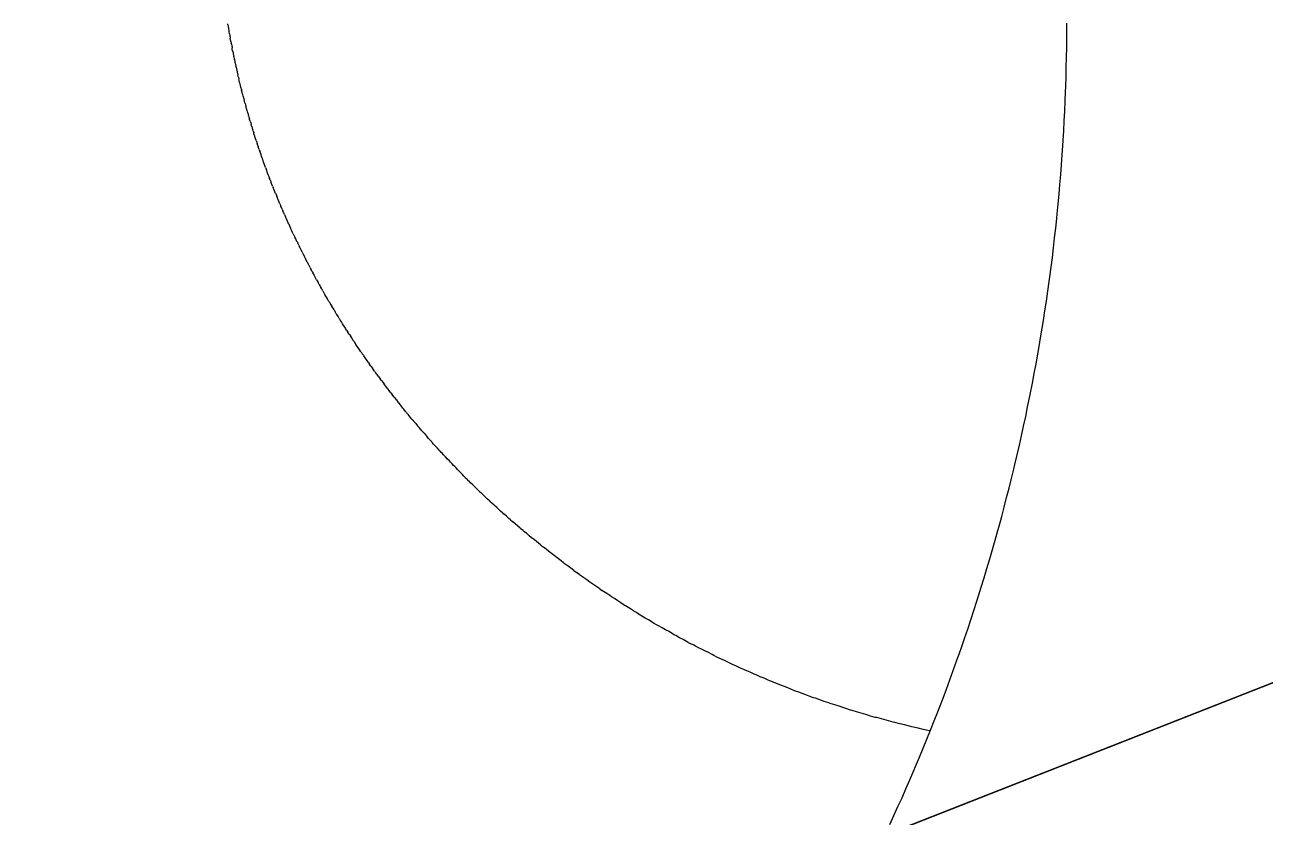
# Model space of a CAD drawing. Header units: metres. Extents: x 708058 to 716328, y 4237327 to 4243479.
# Drawn here: x 712417 to 714371, y 4239075 to 4240324 of the extents above; entities that cross this region are included whole.
import ezdxf

# ---------------------------------------------------------------- set-up
doc = ezdxf.new("R2010")
doc.units = ezdxf.units.M

msp = doc.modelspace()

# ---------------------------------------------------------------- linework, layer by layer
at = {"layer": 'AUX_DME ATE'}
msp.add_polyline3d([(713779.3, 4239063.6, 150.4), (713785.8, 4239077.7, 150.4), (713792.2, 4239091.8, 150.4), (713798.6, 4239105.9, 150.4), (713804.8, 4239120.1, 150.4), (713811, 4239134.3, 150.4), (713817.2, 4239148.5, 150.4), (713820, 4239155.2, 150.4), (713826, 4239169.5, 150.4), (713832, 4239183.8, 150.4), (713837.8, 4239198.2, 150.4), (713843.6, 4239212.5, 150.4), (713849.3, 4239226.9, 150.4), (713855, 4239241.4, 150.4), (713857.6, 4239248.2, 150.4), (713863.2, 4239262.6, 150.4), (713868.6, 4239277.1, 150.4), (713874, 4239291.7, 150.4), (713879.3, 4239306.2, 150.4), (713884.5, 4239320.8, 150.4), (713889.7, 4239335.4, 150.4), (713892.1, 4239342.3, 150.4), (713897.1, 4239356.9, 150.4), (713902.1, 4239371.6, 150.4), (713907, 4239386.3, 150.4), (713911.8, 4239401, 150.4), (713916.6, 4239415.8, 150.4), (713921.2, 4239430.6, 150.4), (713923.4, 4239437.5, 150.4), (713928, 4239452.3, 150.4), (713932.4, 4239467.2, 150.4), (713936.8, 4239482, 150.4), (713941.2, 4239496.9, 150.4), (713945.4, 4239511.8, 150.4), (713949.6, 4239526.7, 150.4), (713951.5, 4239533.8, 150.4), (713955.6, 4239548.7, 150.4), (713959.5, 4239563.7, 150.4), (713963.4, 4239578.7, 150.4), (713967.3, 4239593.7, 150.4), (713971, 4239608.7, 150.4), (713974.7, 4239623.8, 150.4), (713976.4, 4239630.9, 150.4), (713979.9, 4239646, 150.4), (713983.4, 4239661.1, 150.4), (713986.8, 4239676.2, 150.4), (713990.1, 4239691.3, 150.4), (713993.4, 4239706.4, 150.4), (713996.5, 4239721.6, 150.4), (713998, 4239728.8, 150.4), (714001.1, 4239744, 150.4), (714004, 4239759.2, 150.4), (714006.9, 4239774.4, 150.4), (714009.7, 4239789.6, 150.4), (714012.5, 4239804.9, 150.4), (714015.1, 4239820.1, 150.4), (714016.3, 4239827.3, 150.4), (714018.9, 4239842.6, 150.4), (714021.3, 4239857.9, 150.4), (714023.7, 4239873.2, 150.4), (714026, 4239888.5, 150.4), (714028.3, 4239903.9, 150.4), (714030.4, 4239919.2, 150.4), (714031.4, 4239926.4, 150.4), (714033.4, 4239941.8, 150.4), (714035.4, 4239957.2, 150.4), (714037.2, 4239972.5, 150.4), (714039, 4239987.9, 150.4), (714040.7, 4240003.3, 150.4), (714042.4, 4240018.7, 150.4), (714043.1, 4240026, 150.4), (714044.6, 4240041.4, 150.4), (714046, 4240056.8, 150.4), (714047.4, 4240072.3, 150.4), (714048.7, 4240087.7, 150.4), (714049.9, 4240103.2, 150.4), (714051, 4240118.6, 150.4), (714051.5, 4240125.9, 150.4), (714052.5, 4240141.4, 150.4), (714053.4, 4240156.8, 150.4), (714054.2, 4240172.3, 150.4), (714055, 4240187.8, 150.4), (714055.7, 4240203.2, 150.4), (714056.3, 4240218.7, 150.4), (714056.5, 4240226, 150.4), (714057, 4240241.5, 150.4), (714057.4, 4240257, 150.4), (714057.7, 4240272.5, 150.4), (714058, 4240288, 150.4), (714058.1, 4240303.5, 150.4), (714058.2, 4240319, 150.4), (714058.2, 4240326.3, 150.4)], dxfattribs=at)
at = {"layer": 'AUX_LOC IAT'}
msp.add_polyline3d([(710852.4, 4243271.5, 107.7), (709995.8, 4237561.9, 107.7), (715039.4, 4239545.4, 13.8), (715091.9, 4239895.4, 13.8), (710852.4, 4243271.5, 107.7)], dxfattribs=at)
at = {"layer": 'FINAL_AUX_LOC IAT'}
msp.add_polyline3d([(711436.1, 4242806.7, 0), (713127.4, 4241459.8, 0), (714029.4, 4240741.6, 0), (715091.9, 4239895.4, 0), (715039.4, 4239545.4, 0), (713771.4, 4239046.7, 0), (711455.1, 4238135.8, 0)], dxfattribs=at)
at = {"layer": 'FINAL_AUX_RECNET LEAL'}
msp.add_polyline3d([(713771.4, 4239046.7, 0), (715039.4, 4239545.4, 0), (715091.9, 4239895.4, 0), (714029.4, 4240741.6, 0)], dxfattribs=at)
at = {"layer": 'INTERSECTIONS'}
for points in [[(712736.8, 4240323.5, 110.8), (712736.5, 4240325, 110.7)], [(712736.8, 4240323.5, 110.8), (712737.1, 4240321.5, 110.8)], [(712737.1, 4240321.5, 110.8), (712737.2, 4240321, 110.8)], [(712737.2, 4240321, 110.8), (712737.6, 4240318.5, 110.8)], [(712737.6, 4240318.5, 110.8), (712737.8, 4240317.5, 110.8)], [(712737.8, 4240317.5, 110.8), (712738.2, 4240315, 110.8)], [(712738.2, 4240315, 110.8), (712738.4, 4240313.5, 110.8)], [(712738.7, 4240312.5, 110.8), (712738.4, 4240313.5, 110.8)], [(712739.2, 4240309.5, 110.8), (712738.7, 4240312.5, 110.8)], [(712739.2, 4240309.5, 110.8), (712739.6, 4240307, 110.8)], [(712739.6, 4240307, 110.8), (712739.9, 4240305.5, 110.9)], [(712739.9, 4240305.5, 110.9), (712740.1, 4240304.5, 110.9)], [(712740.1, 4240304.5, 110.9), (712740.5, 4240302, 110.9)], [(712741, 4240299.5, 110.9), (712740.5, 4240302, 110.9)], [(712741.2, 4240298.5, 110.9), (712741, 4240299.5, 110.9)], [(712741.3, 4240297.5, 110.9), (712741.2, 4240298.5, 110.9)], [(712741.3, 4240297.5, 110.9), (712741.8, 4240295.5, 110.9)], [(712741.8, 4240295.5, 110.9), (712741.8, 4240295, 110.9)], [(712742.2, 4240293, 110.9), (712741.8, 4240295, 110.9)], [(712742.2, 4240293, 110.9), (712742.7, 4240290.5, 110.9)], [(712742.7, 4240290.5, 110.9), (712743.2, 4240288, 111)], [(712743.2, 4240288, 111), (712743.3, 4240287.5, 111)], [(712743.6, 4240285.5, 111), (712743.3, 4240287.5, 111)], [(712744.2, 4240282.5, 111), (712743.6, 4240285.5, 111)], [(712744.2, 4240282.5, 111), (712744.8, 4240280, 111)], [(712744.8, 4240280, 111), (712744.9, 4240279.5, 111)], [(712744.9, 4240279.5, 111), (712745.2, 4240277.5, 111)], [(712745.2, 4240277.5, 111), (712745.4, 4240276.5, 111)], [(712745.4, 4240276.5, 111), (712746, 4240274, 111.1)], [(712746.5, 4240271.5, 111.1), (712746, 4240274, 111.1)], [(712746.6, 4240271, 111.1), (712746.5, 4240271.5, 111.1)], [(712746.6, 4240271, 111.1), (712747.1, 4240269, 111.1)], [(712747.1, 4240268.5, 111.1), (712747.1, 4240269, 111.1)], [(712747.1, 4240268.5, 111.1), (712747.6, 4240266, 111.1)], [(712747.6, 4240266, 111.1), (712747.9, 4240265, 111.1)], [(712747.9, 4240265, 111.1), (712748.2, 4240263.5, 111.1)], [(712748.2, 4240263.5, 111.1), (712748.8, 4240261, 111.2)], [(712748.8, 4240261, 111.2), (712749.2, 4240258.5, 111.2)], [(712749.6, 4240257.5, 111.2), (712749.2, 4240258.5, 111.2)], [(712749.6, 4240257, 111.2), (712749.6, 4240257.5, 111.2)], [(712749.6, 4240257, 111.2), (712750.2, 4240254.5, 111.2)], [(712750.2, 4240254.5, 111.2), (712750.8, 4240252, 111.2)], [(712750.8, 4240252, 111.2), (712751.3, 4240249.5, 111.2)], [(712751.4, 4240249, 111.3), (712751.3, 4240249.5, 111.2)], [(712751.4, 4240249, 111.3), (712751.9, 4240247, 111.3)], [(712751.9, 4240247, 111.3), (712752.4, 4240244.5, 111.3)], [(712753.1, 4240242, 111.3), (712752.4, 4240244.5, 111.3)], [(712753.3, 4240241, 111.3), (712753.1, 4240242, 111.3)], [(712753.3, 4240241, 111.3), (712753.8, 4240239, 111.3)], [(712753.8, 4240239, 111.3), (712753.9, 4240238.5, 111.3)], [(712754.3, 4240236.5, 111.4), (712753.9, 4240238.5, 111.3)], [(712754.6, 4240235.5, 111.4), (712754.3, 4240236.5, 111.4)], [(712755.2, 4240233, 111.4), (712754.6, 4240235.5, 111.4)], [(712755.9, 4240230.5, 111.4), (712755.2, 4240233, 111.4)], [(712755.9, 4240230, 111.4), (712755.9, 4240230.5, 111.4)], [(712756.5, 4240228, 111.4), (712755.9, 4240230, 111.4)], [(712757.2, 4240225, 111.5), (712756.5, 4240228, 111.4)], [(712757.2, 4240225, 111.5), (712757.8, 4240222.5, 111.5)], [(712757.9, 4240222, 111.5), (712757.8, 4240222.5, 111.5)], [(712757.9, 4240222, 111.5), (712758.4, 4240220, 111.5)], [(712759.1, 4240217.5, 111.5), (712758.4, 4240220, 111.5)], [(712759.4, 4240216, 111.5), (712759.1, 4240217.5, 111.5)], [(712760, 4240214, 111.6), (712759.4, 4240216, 111.5)], [(712760.1, 4240213.5, 111.6), (712760, 4240214, 111.6)], [(712760.6, 4240211.5, 111.6), (712760.1, 4240213.5, 111.6)], [(712760.8, 4240210.5, 111.6), (712760.6, 4240211.5, 111.6)], [(712760.8, 4240210.5, 111.6), (712761.5, 4240208, 111.6)], [(712761.7, 4240207.5, 111.6), (712761.5, 4240208, 111.6)], [(712761.7, 4240207.5, 111.6), (712762.2, 4240205.5, 111.6)], [(712762.9, 4240203, 111.7), (712762.2, 4240205.5, 111.6)], [(712763.6, 4240200.5, 111.7), (712762.9, 4240203, 111.7)], [(712763.9, 4240199.5, 111.7), (712763.6, 4240200.5, 111.7)], [(712763.9, 4240199.5, 111.7), (712764.4, 4240197.5, 111.7)], [(712764.4, 4240197.5, 111.7), (712765.1, 4240195, 111.8)], [(712765.4, 4240194, 111.8), (712765.1, 4240195, 111.8)], [(712766.1, 4240191.5, 111.8), (712765.4, 4240194, 111.8)], [(712766.2, 4240191, 111.8), (712766.1, 4240191.5, 111.8)], [(712766.2, 4240191, 111.8), (712766.8, 4240189, 111.8)], [(712766.9, 4240188.5, 111.8), (712766.8, 4240189, 111.8)], [(712767.6, 4240186.5, 111.9), (712766.9, 4240188.5, 111.8)], [(712768.4, 4240183.5, 111.9), (712767.6, 4240186.5, 111.9)], [(712768.4, 4240183.5, 111.9), (712769.1, 4240181, 111.9)], [(712769.2, 4240180.5, 111.9), (712769.1, 4240181, 111.9)], [(712769.8, 4240178.5, 111.9), (712769.2, 4240180.5, 111.9)], [(712769.8, 4240178.5, 111.9), (712770.6, 4240176, 112)], [(712770.9, 4240174.5, 112), (712770.6, 4240176, 112)], [(712771.8, 4240172, 112), (712770.9, 4240174.5, 112)], [(712771.8, 4240172, 112), (712771.8, 4240172, 112)], [(712771.8, 4240172, 112), (712772.6, 4240169, 112)], [(712772.6, 4240169, 112), (712773.4, 4240166.5, 112.1)], [(712774.1, 4240164, 112.1), (712773.4, 4240166.5, 112.1)], [(712774.3, 4240163.5, 112.1), (712774.1, 4240164, 112.1)], [(712774.3, 4240163.5, 112.1), (712774.9, 4240161.5, 112.1)], [(712775.8, 4240159, 112.2), (712774.9, 4240161.5, 112.1)], [(712776.6, 4240156, 112.2), (712775.8, 4240159, 112.2)], [(712776.6, 4240156, 112.2), (712776.9, 4240155, 112.2)], [(712776.9, 4240155, 112.2), (712777.4, 4240153.5, 112.2)], [(712777.7, 4240152.5, 112.2), (712777.4, 4240153.5, 112.2)], [(712777.8, 4240152, 112.3), (712777.7, 4240152.5, 112.2)], [(712778.6, 4240149.5, 112.3), (712777.8, 4240152, 112.3)], [(712778.9, 4240148.5, 112.3), (712778.6, 4240149.5, 112.3)], [(712779.4, 4240147, 112.3), (712778.9, 4240148.5, 112.3)], [(712780.3, 4240144.5, 112.4), (712779.4, 4240147, 112.3)], [(712781.2, 4240141.5, 112.4), (712780.3, 4240144.5, 112.4)], [(712781.2, 4240141.5, 112.4), (712781.8, 4240140, 112.4)], [(712781.8, 4240140, 112.4), (712782.1, 4240139, 112.4)], [(712782.1, 4240139, 112.4), (712782.9, 4240136.5, 112.5)], [(712783.8, 4240133.5, 112.5), (712782.9, 4240136.5, 112.5)], [(712784.2, 4240132.5, 112.5), (712783.8, 4240133.5, 112.5)], [(712784.2, 4240132.5, 112.5), (712784.6, 4240131.5, 112.5)], [(712785.1, 4240130, 112.5), (712784.6, 4240131.5, 112.5)], [(712785.4, 4240129, 112.6), (712785.1, 4240130, 112.5)], [(712786.1, 4240127, 112.6), (712785.4, 4240129, 112.6)], [(712786.1, 4240127, 112.6), (712786.9, 4240124.5, 112.6)], [(712787.9, 4240122, 112.7), (712786.9, 4240124.5, 112.6)], [(712788.4, 4240120.5, 112.7), (712787.9, 4240122, 112.7)], [(712788.4, 4240120.5, 112.7), (712788.8, 4240119, 112.7)], [(712789.7, 4240116.5, 112.7), (712788.8, 4240119, 112.7)], [(712790.7, 4240113.5, 112.8), (712789.7, 4240116.5, 112.7)], [(712790.7, 4240113.5, 112.8), (712791.4, 4240111.5, 112.8)], [(712791.4, 4240111.5, 112.8), (712791.6, 4240111, 112.8)], [(712792.1, 4240110, 112.8), (712791.6, 4240111, 112.8)], [(712793, 4240107, 112.9), (712792.1, 4240110, 112.8)], [(712793.9, 4240104.5, 112.9), (712793, 4240107, 112.9)], [(712794.6, 4240103, 112.9), (712793.9, 4240104.5, 112.9)], [(712794.9, 4240102, 112.9), (712794.6, 4240103, 112.9)], [(712795.9, 4240099, 113), (712794.9, 4240102, 112.9)], [(712795.9, 4240099, 113), (712796.9, 4240096.5, 113)], [(712797.8, 4240094, 113.1), (712796.9, 4240096.5, 113)], [(712797.8, 4240094, 113.1), (712797.9, 4240094, 113.1)], [(712798.7, 4240091.5, 113.1), (712797.9, 4240094, 113.1)], [(712798.9, 4240091, 113.1), (712798.7, 4240091.5, 113.1)], [(712799.3, 4240090, 113.1), (712798.9, 4240091, 113.1)], [(712800.2, 4240087.5, 113.2), (712799.3, 4240090, 113.1)], [(712800.2, 4240087.5, 113.2), (712800.3, 4240087, 113.2)], [(712800.3, 4240087, 113.2), (712801.4, 4240084.5, 113.2)], [(712801.4, 4240084.5, 113.2), (712802.4, 4240081.5, 113.2)], [(712803.4, 4240079, 113.3), (712802.4, 4240081.5, 113.2)], [(712803.7, 4240078.5, 113.3), (712803.4, 4240079, 113.3)], [(712803.7, 4240078.5, 113.3), (712804.5, 4240076.5, 113.3)], [(712805.5, 4240073.5, 113.4), (712804.5, 4240076.5, 113.3)], [(712806.6, 4240071, 113.4), (712805.5, 4240073.5, 113.4)], [(712807.2, 4240069.5, 113.4), (712806.6, 4240071, 113.4)], [(712807.2, 4240069.5, 113.4), (712807.6, 4240068.5, 113.5)], [(712807.6, 4240068.5, 113.5), (712808.1, 4240067, 113.5)], [(712809.2, 4240064.5, 113.5), (712808.1, 4240067, 113.5)], [(712808.1, 4240067, 113.5), (712808.1, 4240067, 113.5)], [(712810.2, 4240062, 113.6), (712809.2, 4240064.5, 113.5)], [(712811.4, 4240059, 113.6), (712810.2, 4240062, 113.6)], [(712811.8, 4240058, 113.6), (712811.4, 4240059, 113.6)], [(712811.8, 4240058, 113.6), (712812.5, 4240056.5, 113.7)], [(712812.5, 4240056.5, 113.7), (712813.6, 4240053.5, 113.7)], [(712814.7, 4240051, 113.7), (712813.6, 4240053.5, 113.7)], [(712815.6, 4240049, 113.8), (712814.7, 4240051, 113.7)], [(712815.6, 4240049, 113.8), (712815.8, 4240048, 113.8)], [(712816.4, 4240047, 113.8), (712815.8, 4240048, 113.8)], [(712817.5, 4240044, 113.9), (712816.4, 4240047, 113.8)], [(712818.7, 4240041.5, 113.9), (712817.5, 4240044, 113.9)], [(712818.7, 4240041.5, 113.9), (712819.4, 4240039.5, 113.9)], [(712819.4, 4240039.5, 113.9), (712819.8, 4240038.5, 114)], [(712820.4, 4240037, 114), (712819.8, 4240038.5, 114)], [(712821, 4240036, 114), (712820.4, 4240037, 114)], [(712822.2, 4240033, 114), (712821, 4240036, 114)], [(712822.2, 4240033, 114), (712823.4, 4240030.5, 114.1)], [(712824.5, 4240028, 114.1), (712823.4, 4240030.5, 114.1)], [(712824.6, 4240027.5, 114.1), (712824.5, 4240028, 114.1)], [(712825.8, 4240025, 114.2), (712824.6, 4240027.5, 114.1)], [(712825.8, 4240025, 114.2), (712826.3, 4240023.5, 114.2)], [(712826.4, 4240023.5, 114.2), (712826.3, 4240023.5, 114.2)], [(712826.4, 4240023.5, 114.2), (712827.6, 4240021, 114.3)], [(712828.8, 4240018, 114.3), (712827.6, 4240021, 114.3)], [(712830, 4240015.5, 114.4), (712828.8, 4240018, 114.3)], [(712830.6, 4240014, 114.4), (712830, 4240015.5, 114.4)], [(712831.2, 4240012.5, 114.4), (712830.6, 4240014, 114.4)], [(712832.5, 4240010, 114.5), (712831.2, 4240012.5, 114.4)], [(712832.5, 4240010, 114.5), (712833.8, 4240007, 114.5)], [(712833.8, 4240007, 114.5), (712835, 4240004.5, 114.6)], [(712835, 4240004.5, 114.6), (712835.1, 4240004.5, 114.6)], [(712835.6, 4240003, 114.6), (712835.1, 4240004.5, 114.6)], [(712836.1, 4240002, 114.6), (712835.6, 4240003, 114.6)], [(712836.9, 4240000, 114.7), (712836.1, 4240002, 114.6)], [(712838.2, 4239997.5, 114.7), (712836.9, 4240000, 114.7)], [(712839.5, 4239994.5, 114.8), (712838.2, 4239997.5, 114.7)], [(712839.5, 4239994.5, 114.8), (712840.6, 4239992.5, 114.8)], [(712840.6, 4239992.5, 114.8), (712840.8, 4239992, 114.8)], [(712840.8, 4239992, 114.8), (712842.1, 4239989, 114.9)], [(712843.5, 4239986.5, 114.9), (712842.1, 4239989, 114.9)], [(712844.8, 4239983.5, 115), (712843.5, 4239986.5, 114.9)], [(712845.2, 4239982.5, 115), (712844.8, 4239983.5, 115)], [(712845.2, 4239982.5, 115), (712845.4, 4239982.5, 115)], [(712846.2, 4239981, 115), (712845.4, 4239982.5, 115)], [(712846.2, 4239981, 115), (712846.8, 4239979.5, 115.1)], [(712848.2, 4239976.5, 115.1), (712846.8, 4239979.5, 115.1)], [(712848.2, 4239976.5, 115.1), (712849.6, 4239974, 115.2)], [(712850.2, 4239972.5, 115.2), (712849.6, 4239974, 115.2)], [(712850.2, 4239972.5, 115.2), (712850.9, 4239971, 115.2)], [(712852.4, 4239968, 115.3), (712850.9, 4239971, 115.2)], [(712853.7, 4239965.5, 115.3), (712852.4, 4239968, 115.3)], [(712853.7, 4239965.5, 115.3), (712855.1, 4239962.5, 115.4)], [(712855.2, 4239962.5, 115.4), (712855.1, 4239962.5, 115.4)], [(712855.2, 4239962.5, 115.4), (712856.4, 4239960, 115.5)], [(712856.6, 4239960, 115.5), (712856.4, 4239960, 115.5)], [(712857.2, 4239958.5, 115.5), (712856.6, 4239960, 115.5)], [(712858.7, 4239955.5, 115.6), (712857.2, 4239958.5, 115.5)], [(712858.8, 4239955.5, 115.6), (712858.7, 4239955.5, 115.6)], [(712860.2, 4239953, 115.6), (712858.8, 4239955.5, 115.6)], [(712861.6, 4239950, 115.7), (712860.2, 4239953, 115.6)], [(712861.6, 4239950, 115.7), (712863.1, 4239947, 115.7)], [(712864.1, 4239945, 115.8), (712863.1, 4239947, 115.7)], [(712864.1, 4239945, 115.8), (712864.6, 4239944.5, 115.8)], [(712866.1, 4239941.5, 115.9), (712864.6, 4239944.5, 115.8)], [(712866.1, 4239941.5, 115.9), (712867.6, 4239938.5, 115.9)], [(712868.2, 4239937, 115.9), (712867.6, 4239938.5, 115.9)], [(712869.5, 4239935, 116), (712868.2, 4239937, 115.9)], [(712869.5, 4239935, 116), (712869.7, 4239934.5, 116)], [(712869.7, 4239934.5, 116), (712870.8, 4239932.5, 116)], [(712871.2, 4239931.5, 116.1), (712870.8, 4239932.5, 116)], [(712871.2, 4239931.5, 116.1), (712872.8, 4239929, 116.1)], [(712874.4, 4239926, 116.2), (712872.8, 4239929, 116.1)], [(712875.9, 4239923, 116.3), (712874.4, 4239926, 116.2)], [(712876.4, 4239922, 116.3), (712875.9, 4239923, 116.3)], [(712876.4, 4239922, 116.3), (712877.4, 4239920.5, 116.3)], [(712877.4, 4239920.5, 116.3), (712879, 4239917.5, 116.4)], [(712880.6, 4239914.5, 116.5), (712879, 4239917.5, 116.4)], [(712880.6, 4239914.5, 116.5), (712881.4, 4239913, 116.5)], [(712882.2, 4239911.5, 116.5), (712881.4, 4239913, 116.5)], [(712882.2, 4239911.5, 116.5), (712883.1, 4239910, 116.6)], [(712884.7, 4239907.5, 116.6), (712883.1, 4239910, 116.6)], [(712886.2, 4239904.5, 116.7), (712884.7, 4239907.5, 116.6)], [(712886.2, 4239904.5, 116.7), (712887.9, 4239901.5, 116.8)], [(712888.3, 4239901, 116.8), (712887.9, 4239901.5, 116.8)], [(712888.3, 4239901, 116.8), (712889.6, 4239899, 116.8)], [(712891.2, 4239896, 116.9), (712889.6, 4239899, 116.8)], [(712892.9, 4239893, 117), (712891.2, 4239896, 116.9)], [(712893.8, 4239891.5, 117), (712892.9, 4239893, 117)], [(712894.6, 4239890, 117), (712893.8, 4239891.5, 117)], [(712894.6, 4239890, 117), (712895.3, 4239889, 117.1)], [(712895.3, 4239889, 117.1), (712895.9, 4239887.5, 117.1)], [(712897.1, 4239886, 117.1), (712895.9, 4239887.5, 117.1)], [(712898.8, 4239883, 117.2), (712897.1, 4239886, 117.1)], [(712899, 4239882.5, 117.2), (712898.8, 4239883, 117.2)], [(712899, 4239882.5, 117.2), (712900.6, 4239880, 117.3)], [(712902.3, 4239877, 117.3), (712900.6, 4239880, 117.3)], [(712903.9, 4239874.5, 117.4), (712902.3, 4239877, 117.3)], [(712903.9, 4239874.5, 117.4), (712905.6, 4239871.5, 117.5)], [(712905.7, 4239871.5, 117.5), (712905.6, 4239871.5, 117.5)], [(712907.5, 4239868.5, 117.6), (712905.7, 4239871.5, 117.5)], [(712908.4, 4239867, 117.6), (712907.5, 4239868.5, 117.6)], [(712910.2, 4239864, 117.7), (712908.4, 4239867, 117.6)], [(712912.1, 4239861, 117.7), (712910.2, 4239864, 117.7)], [(712912.5, 4239860.5, 117.8), (712912.1, 4239861, 117.7)], [(712912.5, 4239860.5, 117.8), (712913.7, 4239858.5, 117.8)], [(712913.7, 4239858.5, 117.8), (712914, 4239858, 117.8)], [(712915.6, 4239855.5, 117.9), (712914, 4239858, 117.8)], [(712917.4, 4239852.5, 118), (712915.6, 4239855.5, 117.9)], [(712919.3, 4239849.5, 118), (712917.4, 4239852.5, 118)], [(712921.2, 4239846.5, 118.1), (712919.3, 4239849.5, 118)], [(712922.2, 4239845, 118.2), (712921.2, 4239846.5, 118.1)], [(712921.2, 4239846.5, 118.1), (712921.2, 4239846.5, 118.1)], [(712923.8, 4239842.5, 118.2), (712922.2, 4239845, 118.2)], [(712923.8, 4239842.5, 118.2), (712925.8, 4239839.5, 118.3)], [(712927.8, 4239836.5, 118.4), (712925.8, 4239839.5, 118.3)], [(712928.7, 4239835, 118.4), (712927.8, 4239836.5, 118.4)], [(712928.7, 4239835, 118.4), (712929.7, 4239833.5, 118.5)], [(712931.7, 4239830.5, 118.5), (712929.7, 4239833.5, 118.5)], [(712933.7, 4239827, 118.6), (712931.7, 4239830.5, 118.5)], [(712935.4, 4239824.5, 118.7), (712933.7, 4239827, 118.6)], [(712935.4, 4239824.5, 118.7), (712936.4, 4239823, 118.7)], [(712936.4, 4239823, 118.7), (712937.4, 4239821.5, 118.8)], [(712938.1, 4239820.5, 118.8), (712937.4, 4239821.5, 118.8)], [(712938.4, 4239820, 118.8), (712938.1, 4239820.5, 118.8)], [(712940.4, 4239817, 118.9), (712938.4, 4239820, 118.8)], [(712942.5, 4239814, 119), (712940.4, 4239817, 118.9)], [(712944.6, 4239811, 119.1), (712942.5, 4239814, 119)], [(712946.2, 4239808.5, 119.1), (712944.6, 4239811, 119.1)], [(712946.2, 4239808.5, 119.1), (712946.4, 4239808.5, 119.1)], [(712946.4, 4239808.5, 119.1), (712948.4, 4239805.5, 119.2)], [(712948.4, 4239805.5, 119.2), (712950.1, 4239803, 119.3)], [(712950.1, 4239803, 119.3), (712950.6, 4239802, 119.3)], [(712952.8, 4239799, 119.4), (712950.6, 4239802, 119.3)], [(712953.8, 4239797.5, 119.4), (712952.8, 4239799, 119.4)], [(712955.9, 4239794.5, 119.5), (712953.8, 4239797.5, 119.4)], [(712957.7, 4239792, 119.6), (712955.9, 4239794.5, 119.5)], [(712957.7, 4239792, 119.6), (712958.8, 4239790.5, 119.6)], [(712958.8, 4239790.5, 119.6), (712959.9, 4239789, 119.7)], [(712962.1, 4239786, 119.8), (712959.9, 4239789, 119.7)], [(712962.1, 4239786, 119.8), (712964.4, 4239782.5, 119.9)], [(712966.6, 4239779.5, 120), (712964.4, 4239782.5, 119.9)], [(712967.8, 4239778, 120), (712966.6, 4239779.5, 120)], [(712967.8, 4239778, 120), (712968.4, 4239777, 120)], [(712968.4, 4239777, 120), (712969.6, 4239775.5, 120.1)], [(712970.7, 4239774, 120.1), (712969.6, 4239775.5, 120.1)], [(712971.8, 4239772.5, 120.2), (712970.7, 4239774, 120.1)], [(712974.1, 4239769.5, 120.3), (712971.8, 4239772.5, 120.2)], [(712974.1, 4239769.5, 120.3), (712976.4, 4239766, 120.4)], [(712978.8, 4239763, 120.4), (712976.4, 4239766, 120.4)], [(712979.1, 4239762.5, 120.5), (712978.8, 4239763, 120.4)], [(712979.1, 4239762.5, 120.5), (712980.6, 4239760.5, 120.5)], [(712980.6, 4239760.5, 120.5), (712982.9, 4239757.5, 120.6)], [(712985.4, 4239754.5, 120.7), (712982.9, 4239757.5, 120.6)], [(712987.8, 4239751, 120.8), (712985.4, 4239754.5, 120.7)], [(712987.8, 4239751, 120.8), (712988.9, 4239749.5, 120.9)], [(712989.1, 4239749.5, 120.9), (712988.9, 4239749.5, 120.9)], [(712991.3, 4239746.5, 121), (712989.1, 4239749.5, 120.9)], [(712993.2, 4239744, 121), (712991.3, 4239746.5, 121)], [(712993.2, 4239744, 121), (712995.7, 4239741, 121.1)], [(712998.2, 4239737.5, 121.2), (712995.7, 4239741, 121.1)], [(712999.5, 4239736, 121.3), (712998.2, 4239737.5, 121.2)], [(712999.5, 4239736, 121.3), (713000.7, 4239734.5, 121.3)], [(713001.4, 4239733.5, 121.4), (713000.7, 4239734.5, 121.3)], [(713003.2, 4239731.5, 121.4), (713001.4, 4239733.5, 121.4)], [(713005.1, 4239729, 121.5), (713003.2, 4239731.5, 121.4)], [(713005.1, 4239729, 121.5), (713007.6, 4239725.5, 121.6)], [(713007.6, 4239725.5, 121.6), (713008.9, 4239724, 121.6)], [(713011.4, 4239721, 121.8), (713008.9, 4239724, 121.6)], [(713012.4, 4239719.5, 121.8), (713011.4, 4239721, 121.8)], [(713012.4, 4239719.5, 121.8), (713014.1, 4239718, 121.9)], [(713016.7, 4239714.5, 122), (713014.1, 4239718, 121.9)], [(713017.9, 4239713, 122), (713016.7, 4239714.5, 122)], [(713017.9, 4239713, 122), (713018.6, 4239712, 122)], [(713018.6, 4239712, 122), (713021.2, 4239709, 122.1)], [(713023.9, 4239705.5, 122.2), (713021.2, 4239709, 122.1)], [(713026.6, 4239702.5, 122.4), (713023.9, 4239705.5, 122.2)], [(713027.9, 4239701, 122.4), (713026.6, 4239702.5, 122.4)], [(713027.9, 4239701, 122.4), (713029.8, 4239698.5, 122.5)], [(713030.6, 4239697.5, 122.5), (713029.8, 4239698.5, 122.5)], [(713032.6, 4239695.5, 122.6), (713030.6, 4239697.5, 122.5)], [(713032.6, 4239695.5, 122.6), (713035.4, 4239692, 122.7)], [(713038.1, 4239689, 122.8), (713035.4, 4239692, 122.7)], [(713040.9, 4239685.5, 122.9), (713038.1, 4239689, 122.8)], [(713042.4, 4239684, 123), (713040.9, 4239685.5, 122.9)], [(713043.8, 4239682.5, 123), (713042.4, 4239684, 123)], [(713044.5, 4239681.5, 123.1), (713043.8, 4239682.5, 123)], [(713045.8, 4239680, 123.1), (713044.5, 4239681.5, 123.1)], [(713045.8, 4239680, 123.1), (713048.6, 4239677, 123.2)], [(713049.9, 4239675.5, 123.3), (713048.6, 4239677, 123.2)], [(713052.9, 4239672, 123.4), (713049.9, 4239675.5, 123.3)], [(713055.8, 4239668.5, 123.5), (713052.9, 4239672, 123.4)], [(713057.9, 4239666.5, 123.6), (713055.8, 4239668.5, 123.5)], [(713058.7, 4239665.5, 123.6), (713057.9, 4239666.5, 123.6)], [(713060.8, 4239663, 123.7), (713058.7, 4239665.5, 123.6)], [(713060.8, 4239663, 123.7), (713063.7, 4239660, 123.8)], [(713066.7, 4239656.5, 123.9), (713063.7, 4239660, 123.8)], [(713069.7, 4239653.5, 124), (713066.7, 4239656.5, 123.9)], [(713071.1, 4239652, 124.1), (713069.7, 4239653.5, 124)], [(713072.2, 4239650.5, 124.1), (713071.1, 4239652, 124.1)], [(713074.2, 4239648.5, 124.2), (713072.2, 4239650.5, 124.1)], [(713076.2, 4239646, 124.3), (713074.2, 4239648.5, 124.2)], [(713076.2, 4239646, 124.3), (713079.3, 4239643, 124.4)], [(713082.4, 4239639.5, 124.5), (713079.3, 4239643, 124.4)], [(713085.6, 4239636.5, 124.6), (713082.4, 4239639.5, 124.5)], [(713087.5, 4239634.5, 124.7), (713085.6, 4239636.5, 124.6)], [(713087.5, 4239634.5, 124.7), (713088.7, 4239633, 124.8)], [(713089.8, 4239632, 124.8), (713088.7, 4239633, 124.8)], [(713091.9, 4239629.5, 124.9), (713089.8, 4239632, 124.8)], [(713094, 4239627.5, 125), (713091.9, 4239629.5, 124.9)], [(713094, 4239627.5, 125), (713095.5, 4239626, 125)], [(713098.7, 4239622.5, 125.2), (713095.5, 4239626, 125)], [(713101.9, 4239619.5, 125.3), (713098.7, 4239622.5, 125.2)], [(713101.9, 4239619.5, 125.3), (713105.2, 4239616, 125.4)], [(713106.3, 4239615, 125.4), (713105.2, 4239616, 125.4)], [(713108.5, 4239612.5, 125.5), (713106.3, 4239615, 125.4)], [(713110.7, 4239610.5, 125.6), (713108.5, 4239612.5, 125.5)], [(713110.7, 4239610.5, 125.6), (713114, 4239607, 125.7)], [(713114.4, 4239606.5, 125.8), (713114, 4239607, 125.7)], [(713114.4, 4239606.5, 125.8), (713117.4, 4239604, 125.9)], [(713118.9, 4239602, 125.9), (713117.4, 4239604, 125.9)], [(713122.3, 4239599, 126.1), (713118.9, 4239602, 125.9)], [(713125.8, 4239595.5, 126.2), (713122.3, 4239599, 126.1)], [(713127.9, 4239593.5, 126.3), (713125.8, 4239595.5, 126.2)], [(713127.9, 4239593.5, 126.3), (713131.4, 4239590, 126.4)], [(713132.9, 4239588.5, 126.5), (713131.4, 4239590, 126.4)], [(713132.9, 4239588.5, 126.5), (713134.9, 4239587, 126.5)], [(713138.4, 4239583.5, 126.7), (713134.9, 4239587, 126.5)], [(713141.9, 4239580, 126.8), (713138.4, 4239583.5, 126.7)], [(713144.1, 4239578, 126.9), (713141.9, 4239580, 126.8)], [(713144.1, 4239578, 126.9), (713145.8, 4239576.5, 127)], [(713149.4, 4239573, 127.1), (713145.8, 4239576.5, 127)], [(713149.4, 4239573, 127.1), (713152.9, 4239570, 127.2)], [(713152.9, 4239570, 127.2), (713153, 4239569.5, 127.2)], [(713155.6, 4239567.5, 127.3), (713153, 4239569.5, 127.2)], [(713156.6, 4239566.5, 127.4), (713155.6, 4239567.5, 127.3)], [(713160.3, 4239563, 127.5), (713156.6, 4239566.5, 127.4)], [(713162.6, 4239561, 127.6), (713160.3, 4239563, 127.5)], [(713162.6, 4239561, 127.6), (713166.2, 4239557.5, 127.7)], [(713170, 4239554, 127.9), (713166.2, 4239557.5, 127.7)], [(713170, 4239554, 127.9), (713171.8, 4239552.5, 127.9)], [(713175.6, 4239549.5, 128.1), (713171.8, 4239552.5, 127.9)], [(713177.6, 4239547.5, 128.1), (713175.6, 4239549.5, 128.1)], [(713179.4, 4239546, 128.2), (713177.6, 4239547.5, 128.1)], [(713181.5, 4239544, 128.3), (713179.4, 4239546, 128.2)], [(713181.5, 4239544, 128.3), (713185.3, 4239540.5, 128.4)], [(713189.2, 4239537.5, 128.6), (713185.3, 4239540.5, 128.4)], [(713193.1, 4239534, 128.7), (713189.2, 4239537.5, 128.6)], [(713197.1, 4239530.5, 128.9), (713193.1, 4239534, 128.7)], [(713198.9, 4239529, 128.9), (713197.1, 4239530.5, 128.9)], [(713202.2, 4239526.5, 129.1), (713198.9, 4239529, 128.9)], [(713202.2, 4239526.5, 129.1), (713202.9, 4239525.5, 129.1)], [(713206.9, 4239522.5, 129.2), (713202.9, 4239525.5, 129.1)], [(713206.9, 4239522.5, 129.2), (713210.9, 4239519, 129.4)], [(713215, 4239515.5, 129.5), (713210.9, 4239519, 129.4)], [(713219.1, 4239512.5, 129.7), (713215, 4239515.5, 129.5)], [(713223.2, 4239509, 129.8), (713219.1, 4239512.5, 129.7)], [(713225.2, 4239507.5, 129.9), (713223.2, 4239509, 129.8)], [(713229.4, 4239504, 130.1), (713225.2, 4239507.5, 129.9)], [(713230.1, 4239503.5, 130.1), (713229.4, 4239504, 130.1)], [(713230.1, 4239503.5, 130.1), (713233.2, 4239501, 130.2)], [(713233.6, 4239500.5, 130.2), (713233.2, 4239501, 130.2)], [(713237.9, 4239497.5, 130.4), (713233.6, 4239500.5, 130.2)], [(713242.2, 4239494, 130.5), (713237.9, 4239497.5, 130.4)], [(713246.5, 4239490.5, 130.7), (713242.2, 4239494, 130.5)], [(713261.8, 4239479, 131.2), (713246.5, 4239490.5, 130.7)], [(713265.4, 4239476, 131.4), (713261.8, 4239479, 131.2)], [(713265.4, 4239476, 131.4), (713266.2, 4239475.5, 131.4)], [(713268.2, 4239474, 131.5), (713266.2, 4239475.5, 131.4)], [(713272.7, 4239470.5, 131.6), (713268.2, 4239474, 131.5)], [(713277.1, 4239467.5, 131.8), (713272.7, 4239470.5, 131.6)], [(713281.6, 4239464, 131.9), (713277.1, 4239467.5, 131.8)], [(713281.6, 4239464, 131.9), (713281.9, 4239463.5, 132)], [(713281.9, 4239463.5, 132), (713286.2, 4239460.5, 132.1)], [(713290.8, 4239457, 132.3), (713286.2, 4239460.5, 132.1)], [(713295.3, 4239454, 132.4), (713290.8, 4239457, 132.3)], [(713297.5, 4239452.5, 132.5), (713295.3, 4239454, 132.4)], [(713302.2, 4239449, 132.7), (713297.5, 4239452.5, 132.5)], [(713306.8, 4239445.5, 132.9), (713302.2, 4239449, 132.7)], [(713311.6, 4239442.5, 133), (713306.8, 4239445.5, 132.9)], [(713316.3, 4239439, 133.2), (713311.6, 4239442.5, 133)], [(713321.1, 4239436, 133.4), (713316.3, 4239439, 133.2)], [(713322.7, 4239435, 133.4), (713321.1, 4239436, 133.4)], [(713322.7, 4239435, 133.4), (713325.9, 4239432.5, 133.5)], [(713328.2, 4239431, 133.6), (713325.9, 4239432.5, 133.5)], [(713328.5, 4239431, 133.6), (713328.2, 4239431, 133.6)], [(713333.4, 4239427.5, 133.8), (713328.5, 4239431, 133.6)], [(713338.3, 4239424.5, 134), (713333.4, 4239427.5, 133.8)], [(713340.8, 4239422.5, 134.1), (713338.3, 4239424.5, 134)], [(713345.7, 4239419.5, 134.2), (713340.8, 4239422.5, 134.1)], [(713350.7, 4239416, 134.4), (713345.7, 4239419.5, 134.2)], [(713355.7, 4239413, 134.6), (713350.7, 4239416, 134.4)], [(713360.8, 4239409.5, 134.8), (713355.7, 4239413, 134.6)], [(713363.2, 4239408, 134.8), (713360.8, 4239409.5, 134.8)], [(713365.6, 4239406.5, 134.9), (713363.2, 4239408, 134.8)], [(713370.8, 4239403.5, 135.1), (713365.6, 4239406.5, 134.9)], [(713375.6, 4239400.5, 135.3), (713370.8, 4239403.5, 135.1)], [(713375.6, 4239400.5, 135.3), (713375.9, 4239400, 135.3)], [(713380.1, 4239397.5, 135.4), (713375.9, 4239400, 135.3)], [(713381.1, 4239397, 135.5), (713380.1, 4239397.5, 135.4)], [(713386.3, 4239393.5, 135.6), (713381.1, 4239397, 135.5)], [(713391.6, 4239390.5, 135.8), (713386.3, 4239393.5, 135.6)], [(713394.1, 4239389, 135.9), (713391.6, 4239390.5, 135.8)], [(713399.4, 4239386, 136.1), (713394.1, 4239389, 135.9)], [(713401.9, 4239384.5, 136.2), (713399.4, 4239386, 136.1)], [(713407.2, 4239381, 136.4), (713401.9, 4239384.5, 136.2)], [(713412.7, 4239378, 136.6), (713407.2, 4239381, 136.4)], [(713415.1, 4239376.5, 136.6), (713412.7, 4239378, 136.6)], [(713420.6, 4239373.5, 136.8), (713415.1, 4239376.5, 136.6)], [(713426.1, 4239370.5, 137), (713420.6, 4239373.5, 136.8)], [(713431.6, 4239367.5, 137.2), (713426.1, 4239370.5, 137)], [(713437.2, 4239364, 137.4), (713431.6, 4239367.5, 137.2)], [(713439.8, 4239362.5, 137.5), (713437.2, 4239364, 137.4)], [(713442.3, 4239361.5, 137.6), (713439.8, 4239362.5, 137.5)], [(713447.9, 4239358, 137.8), (713442.3, 4239361.5, 137.6)], [(713453.6, 4239355, 137.9), (713447.9, 4239358, 137.8)], [(713459.3, 4239352, 138.1), (713453.6, 4239355, 137.9)], [(713461.9, 4239350.5, 138.2), (713459.3, 4239352, 138.1)], [(713461.9, 4239350.5, 138.2), (713465, 4239349, 138.3)], [(713470.8, 4239346, 138.5), (713465, 4239349, 138.3)], [(713473.3, 4239344.5, 138.6), (713470.8, 4239346, 138.5)], [(713479.1, 4239341.5, 138.8), (713473.3, 4239344.5, 138.6)], [(713481.9, 4239340.5, 138.9), (713479.1, 4239341.5, 138.8)], [(713487.8, 4239337.5, 139.1), (713481.9, 4239340.5, 138.9)], [(713493.7, 4239334.5, 139.3), (713487.8, 4239337.5, 139.1)], [(713499.6, 4239331.5, 139.5), (713493.7, 4239334.5, 139.3)], [(713502.1, 4239330, 139.6), (713499.6, 4239331.5, 139.5)], [(713508.1, 4239327, 139.8), (713502.1, 4239330, 139.6)], [(713514.2, 4239324, 140), (713508.1, 4239327, 139.8)], [(713520.2, 4239321.5, 140.2), (713514.2, 4239324, 140)], [(713523.1, 4239320, 140.3), (713520.2, 4239321.5, 140.2)], [(713529.3, 4239317, 140.5), (713523.1, 4239320, 140.3)], [(713531.8, 4239316, 140.6), (713529.3, 4239317, 140.5)], [(713538, 4239313, 140.8), (713531.8, 4239316, 140.6)], [(713544.2, 4239310, 141), (713538, 4239313, 140.8)], [(713550.5, 4239307.5, 141.2), (713544.2, 4239310, 141)], [(713556.8, 4239304.5, 141.4), (713550.5, 4239307.5, 141.2)], [(713559.2, 4239303.5, 141.5), (713556.8, 4239304.5, 141.4)], [(713565.6, 4239300.5, 141.7), (713559.2, 4239303.5, 141.5)], [(713568.6, 4239299.5, 141.8), (713565.6, 4239300.5, 141.7)], [(713575.1, 4239296.5, 142), (713568.6, 4239299.5, 141.8)], [(713581.5, 4239294, 142.2), (713575.1, 4239296.5, 142)], [(713588, 4239291, 142.4), (713581.5, 4239294, 142.2)], [(713590.4, 4239290, 142.5), (713588, 4239291, 142.4)], [(713597, 4239287.5, 142.7), (713590.4, 4239290, 142.5)], [(713603.6, 4239285, 142.9), (713597, 4239287.5, 142.7)], [(713610.2, 4239282, 143.1), (713603.6, 4239285, 142.9)], [(713613.3, 4239281, 143.2), (713610.2, 4239282, 143.1)], [(713620, 4239278.5, 143.4), (713613.3, 4239281, 143.2)], [(713622.4, 4239277.5, 143.5), (713620, 4239278.5, 143.4)], [(713629.2, 4239274.5, 143.7), (713622.4, 4239277.5, 143.5)], [(713635.9, 4239272, 144), (713629.2, 4239274.5, 143.7)], [(713642.8, 4239269.5, 144.2), (713635.9, 4239272, 144)], [(713649.6, 4239267, 144.4), (713642.8, 4239269.5, 144.2)], [(713652.1, 4239266, 144.5), (713649.6, 4239267, 144.4)], [(713658.9, 4239263.5, 144.7), (713652.1, 4239266, 144.5)], [(713662.2, 4239262.5, 144.8), (713658.9, 4239263.5, 144.7)], [(713669.1, 4239260, 145), (713662.2, 4239262.5, 144.8)], [(713676.1, 4239257.5, 145.2), (713669.1, 4239260, 145)], [(713683.1, 4239255.5, 145.5), (713676.1, 4239257.5, 145.2)], [(713685.6, 4239254.5, 145.5), (713683.1, 4239255.5, 145.5)], [(713692.6, 4239252, 145.8), (713685.6, 4239254.5, 145.5)], [(713699.8, 4239250, 146), (713692.6, 4239252, 145.8)], [(713706.9, 4239247.5, 146.2), (713699.8, 4239250, 146)], [(713710.2, 4239246.5, 146.3), (713706.9, 4239247.5, 146.2)], [(713717.4, 4239244, 146.5), (713710.2, 4239246.5, 146.3)], [(713719.9, 4239243.5, 146.6), (713717.4, 4239244, 146.5)], [(713727.1, 4239241, 146.8), (713719.9, 4239243.5, 146.6)], [(713734.4, 4239239, 147.1), (713727.1, 4239241, 146.8)], [(713741.8, 4239237, 147.3), (713734.4, 4239239, 147.1)], [(713744.6, 4239236, 147.4), (713741.8, 4239237, 147.3)], [(713749.1, 4239234.5, 147.5), (713744.6, 4239236, 147.4)], [(713756.5, 4239232.5, 147.8), (713749.1, 4239234.5, 147.5)], [(713758.9, 4239232, 147.8), (713756.5, 4239232.5, 147.8)], [(713762.4, 4239231, 147.9), (713758.9, 4239232, 147.8)], [(713769.9, 4239229, 148.2), (713762.4, 4239231, 147.9)], [(713777.4, 4239227, 148.4), (713769.9, 4239229, 148.2)], [(713784.9, 4239225, 148.6), (713777.4, 4239227, 148.4)], [(713787.4, 4239224.5, 148.7), (713784.9, 4239225, 148.6)], [(713794.9, 4239222.5, 148.9), (713787.4, 4239224.5, 148.7)], [(713802.6, 4239220.5, 149.2), (713794.9, 4239222.5, 148.9)], [(713810.2, 4239218.5, 149.4), (713802.6, 4239220.5, 149.2)], [(713813.8, 4239217.5, 149.5), (713810.2, 4239218.5, 149.4)], [(713821.5, 4239216, 149.7), (713813.8, 4239217.5, 149.5)], [(713823.9, 4239215.5, 149.8), (713821.5, 4239216, 149.7)], [(713831.7, 4239213.5, 150.1), (713823.9, 4239215.5, 149.8)], [(713839.4, 4239212, 150.3), (713831.7, 4239213.5, 150.1)], [(713843, 4239211, 150.4), (713839.4, 4239212, 150.3)]]:
    msp.add_polyline3d(points, dxfattribs=at)

doc.saveas('drawing.dxf')
